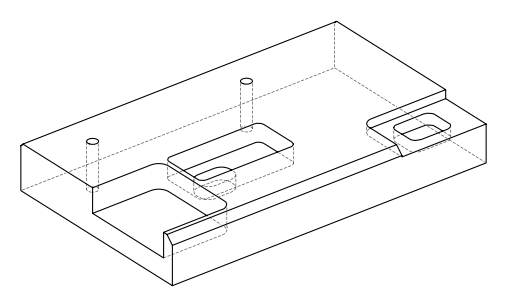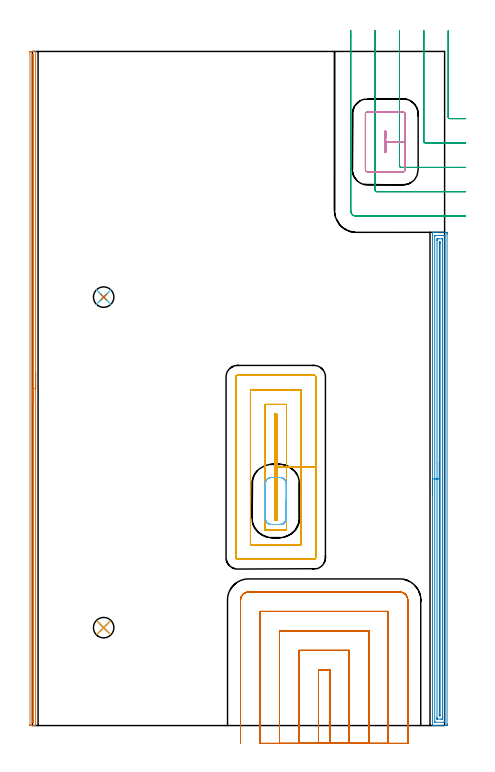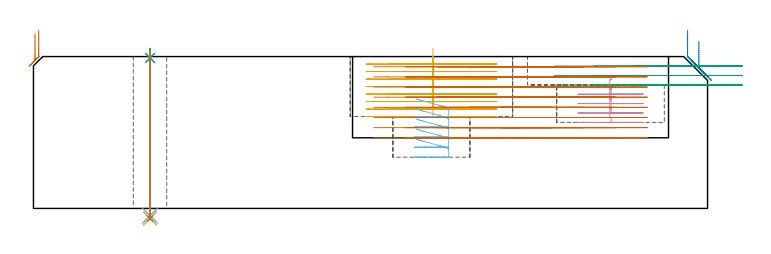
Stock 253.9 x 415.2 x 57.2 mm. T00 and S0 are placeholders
(PLAN: 13 operations, 9 tool changes, 63.3 min)
(1 AREA_MILL | FG_CHAMFER_SURFACE | UGT0205_001 | 6.79 min | 2543 mm3)
(2 AREA_MILL_1 | FG_CHAMFER_SURFACE_1 | UGT0205_001 | 9.89 min | 12525 mm3)
(3 MILL_CORNER_NOTCH_RECTANGULAR | CORNER_NOTCH_RECTANGULAR | UGT0201_094 | Follow Part, ap 5, ae 75% | 4.1 min | 80205 mm3)
(4 MILL_RECTANGULAR_POCKET | POCKET_RECTANGULAR_STRAIGHT | UGT0201_008 | Follow Part, ap 4, ae 75% | 1.7 min | 29202 mm3)
(5 MILL_RECTANGULAR_POCKET_1 | POCKET_RECTANGULAR_STRAIGHT_1 | NXT0201_011 | Follow Part, ap 3, ae 75% | 15.4 min | 172498 mm3)
(6 MILL_RECTANGULAR_POCKET_2 | POCKET_RECTANGULAR_STRAIGHT_2 | UGT0201_008 | Follow Part, ap 4, ae 75% | 1.32 min | 18113 mm3)
(7 MILL_SLOT | SLOT_PARTIAL_RECTANGULAR | UGT0201_008 | Follow Part, ap 4, ae 75% | 22.98 min | 326611 mm3)
(8 SPOT_DRILL | STEP1HOLE | NXT0321_9005460120000 | 0.03 min | 16 mm3)
(9 SPOT_DRILL_1 | STEP1HOLE_1 | NXT0321_9005460120000 | 0.03 min | 13 mm3)
(10 DRILL_THROUGH_HOLE_INTO_CENTER | STEP1HOLE | NXT0301_042 | 0.25 min | 2278 mm3)
(11 DRILL_TO_ENLARGE_THROUGH_HOLE | STEP1HOLE | NXT0301_097 | 0.25 min | 4864 mm3)
(12 DRILL_THROUGH_HOLE_INTO_CENTER_1 | STEP1HOLE_1 | NXT0301_042 | 0.25 min | 2222 mm3)
(13 DRILL_TO_ENLARGE_THROUGH_HOLE_1 | STEP1HOLE_1 | NXT0301_097 | 0.25 min | 4861 mm3)
(TOOL UGT0205_001 | Chamfer Mill 20 x 3 x 45 deg. | D20 FL50 Z2)
(TOOL UGT0201_094 | End mill 20 mm | D20 FL38 Z4)
(TOOL UGT0201_008 | End Mill 16 mm | D16 FL32 Z4)
(TOOL NXT0201_011 | ENDMILL 12mm [2P460-1200-NA 1630] | D12 FL38 Z6)
(TOOL NXT0321_9005460120000 | NC Spot Drill, 142deg, 12mm, Carbide, Uncoated | D12 PA142 FL30 Z2)
(TOOL NXT0301_042 | Carbide Drill 7.1mm [860.1-0710-057A1-MM 2214] | D7.1 PA140 FL85 Z2)
(TOOL NXT0301_097 | Carbide Drill 12.6mm [860.1-1260-063A1-MM 2214] | D12.6 PA140 FL77 Z2)
(OP 1 AREA_MILL)
G17 G21 G94 G90
T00 M6
G54
G17 G0 G90 X2. Y217.6 S1061 M3
G43 Z67.2 H0
G94 G1 Y217.562 Z66.328 F250.
Y217.448 Z65.463
Y217.259 Z64.612
Y216.997 Z63.78
Y216.663 Z62.974
Y216.26 Z62.2
Y215.791 Z61.464
Y215.26 Z60.772
Y214.671 Z60.129
Y214.028 Z59.54
Y213.336 Z59.008
Y212.6 Z58.54
Y211.826 Z58.137
Y211.02 Z57.803
Y210.188 Z57.541
Y209.336 Z57.352
Y208.472 Z57.238
Y207.6 Z57.2
Y0.181
X2.004 Y0.001 Z57.195
X1.652 Y0. Z56.852
X1.402 Z56.601
X0.69 Z55.885
X-0.546 Z54.651
X-1.07 Y0.001 Z54.125
X-1.303 Y0.004 Z53.892
X-1.491 Y0.01 Z53.704
X-1.496 Y0.195 Z53.701
X-1.499 Y0.628
Y414.572
X-1.495 Y415.005
X-1.491 Y415.19 Z53.704
X-1.07 Y415.2 Z54.125
X0.334 Z55.53
X0.69 Z55.885
X1.402 Z56.601
X1.652 Z56.852
X2.004 Y415.199 Z57.194
X2. Y415.019 Z57.2
Y207.6
X0.586 Z55.786
X0.585 Y2.372 Z55.785
X0.579 Y2.01 Z55.779
X0.218 Y2.002 Z55.418
X0.004 Y2.001 Z55.204
X-0.03 Y2.004 Z55.17
X-0.065 Y2.01 Z55.135
X-0.079 Y2.018 Z55.121
X-0.081 Y2.045 Z55.119
X-0.085 Y2.309 Z55.115
X-0.086 Y412.678 Z55.114
X-0.084 Y412.784 Z55.116
X-0.079 Y413.124 Z55.121
X-0.071 Y413.191 Z55.129
X-0.023 Y413.195 Z55.177
X0.045 Y413.198 Z55.245
X0.281 Y413.2 Z55.481
X0.496 Y413.199 Z55.696
X0.53 Y413.196 Z55.73
X0.565 Y413.19 Z55.765
X0.579 Y413.182 Z55.779
X0.581 Y413.155 Z55.781
X0.585 Y412.891 Z55.785
X0.586 Y207.6 Z55.786
Y206.728 Z55.824
Y205.863 Z55.938
Y205.012 Z56.127
Y204.18 Z56.389
Y203.374 Z56.723
Y202.6 Z57.126
Y201.864 Z57.594
Y201.172 Z58.125
Y200.529 Z58.715
Y199.94 Z59.358
Y199.408 Z60.05
Y198.94 Z60.786
Y198.537 Z61.56
Y198.203 Z62.366
Y197.941 Z63.198
Y197.752 Z64.049
Y197.638 Z64.914
Y197.6 Z65.786
G0 Z67.2
M5
M2
(OP 2 AREA_MILL_1)
G17 G21 G94 G90
T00 M6
G54
G17 G0 G90 X246.4 Y141.9 S1061 M3
G43 Z67.2 H0
G94 G1 Y141.938 Z66.328 F250.
Y142.052 Z65.463
Y142.241 Z64.612
Y142.503 Z63.78
Y142.837 Z62.974
Y143.24 Z62.2
Y143.708 Z61.464
Y144.24 Z60.772
Y144.829 Z60.129
Y145.472 Z59.54
Y146.164 Z59.008
Y146.9 Z58.54
Y147.674 Z58.137
Y148.48 Z57.803
Y149.312 Z57.541
Y150.164 Z57.352
Y151.028 Z57.238
Y151.9 Z57.2
Y303.639
X246.403 Y303.791 Z57.188
X246.425 Y303.8 Z57.165
X246.77 Z56.829
X247.16 Z56.439
X247.799 Z55.796
X249.005 Z54.592
X249.571 Z54.023
X254.603 Z48.994
X254.887 Y303.797 Z48.711
X255.392 Y303.792 Z48.206
X255.394 Y303.704 Z48.203
X255.399 Y303.193 Z48.201
X255.4 Y302.675 Z48.2
Y0.983
X255.399 Y0.607 Z48.201
X255.394 Y0.096 Z48.203
X255.392 Y0.008 Z48.206
X254.887 Y0. Z48.711
X249.571 Z54.023
X249.005 Z54.592
X248.685 Z54.911
X248.119 Z55.477
X247.799 Z55.796
X247.16 Z56.439
X246.77 Z56.829
X246.425 Z57.165
X246.402 Y0.009 Z57.188
X246.4 Y0.161 Z57.2
Y151.9
X247.814 Z55.786
Y301.393
X247.815 Y301.627 Z55.785
X247.818 Y301.736 Z55.782
X247.821 Y301.782 Z55.779
X247.907 Y301.79 Z55.693
X248.297 Y301.799 Z55.303
X253.612 Y301.8 Z49.988
X253.854 Y301.795 Z49.746
X253.954 Y301.79 Z49.646
X253.979 Y301.777 Z49.621
X253.982 Y301.732 Z49.618
X253.985 Y301.629 Z49.615
X253.986 Y301.422 Z49.614
Y2.407
X253.985 Y2.173 Z49.615
X253.982 Y2.064 Z49.618
X253.979 Y2.018 Z49.621
X253.893 Y2.01 Z49.707
X253.503 Y2.001 Z50.097
X248.188 Y2. Z55.412
X247.946 Y2.005 Z55.654
X247.846 Y2.01 Z55.754
X247.821 Y2.023 Z55.779
X247.818 Y2.068 Z55.782
X247.815 Y2.171 Z55.785
X247.814 Y2.378 Z55.786
Y151.9
X249.228 Z54.372
X249.229 Y298.73 Z54.371
X249.23 Y299.074 Z54.37
X249.234 Y299.622 Z54.366
X249.235 Y299.785 Z54.365
X249.399 Y299.796 Z54.201
X249.571 Y299.798 Z54.029
X250.281 Y299.8 Z53.319
X252.053 Z51.547
X252.229 Y299.799 Z51.371
X252.405 Y299.797 Z51.195
X252.522 Y299.793 Z51.078
X252.561 Y299.79 Z51.039
X252.565 Y299.776 Z51.035
X252.568 Y299.737 Z51.033
X252.57 Y299.622 Z51.03
X252.571 Y299.277 Z51.029
X252.572 Y298.73 Z51.028
X252.571 Y5.07 Z51.029
X252.57 Y4.726 Z51.03
X252.566 Y4.178 Z51.034
X252.565 Y4.015 Z51.035
X252.401 Y4.004 Z51.199
X252.229 Y4.002 Z51.371
X251.519 Y4. Z52.081
X249.747 Z53.853
X249.571 Y4.001 Z54.029
X249.395 Y4.003 Z54.205
X249.278 Y4.007 Z54.322
X249.239 Y4.01 Z54.361
X249.235 Y4.024 Z54.365
X249.233 Y4.063 Z54.367
X249.23 Y4.178 Z54.37
X249.229 Y4.523 Z54.371
X249.228 Y5.07 Z54.372
Y151.9
X250.643 Z52.957
Y297.132
X250.646 Y297.647 Z52.954
X250.649 Y297.736 Z52.951
X250.653 Y297.79 Z52.947
X250.697 Y297.792 Z52.903
X250.9 Y297.794 Z52.7
X251.103 Y297.792 Z52.497
X251.147 Y297.79 Z52.453
X251.151 Y297.736 Z52.449
X251.153 Y297.65 Z52.447
X251.157 Y297.132 Z52.443
Y296.945
X251.156 Y6.337 Z52.444
X251.155 Y6.152 Z52.445
X251.151 Y6.064 Z52.449
X251.147 Y6.01 Z52.453
X251.103 Y6.008 Z52.497
X250.9 Y6.006 Z52.7
X250.697 Y6.008 Z52.903
X250.653 Y6.01 Z52.947
X250.649 Y6.064 Z52.951
X250.647 Y6.15 Z52.953
X250.643 Y6.668 Z52.957
Y6.855
Y151.9
Y152.772 Z52.995
Y153.636 Z53.109
Y154.488 Z53.298
Y155.32 Z53.56
Y156.126 Z53.894
Y156.9 Z54.297
Y157.636 Z54.766
Y158.328 Z55.297
Y158.971 Z55.886
Y159.56 Z56.529
Y160.092 Z57.222
Y160.56 Z57.957
Y160.963 Z58.731
Y161.297 Z59.537
Y161.559 Z60.369
Y161.748 Z61.221
Y161.862 Z62.086
Y161.9 Z62.957
G0 Z67.2
M5
M2
(OP 3 MILL_CORNER_NOTCH_RECTANGULAR)
G17 G21 G94 G90
T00 M6
G54
G17 G0 G90 X256.1 Y427.955 S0 M3
G43 Z67.2 H0
Z53.633
G94 G1 Y424.955 F250.
Y374.794 F500.
G3 X257.094 Y373.8 R1.
G1 X263.9
X266.9 F250.
G0 Z67.2
X241.1 Y428.2
Z53.633
G1 Y425.2
Y359.794 F500.
G3 X242.094 Y358.8 R1.
G1 X263.9
X266.9 F250.
G0 Z67.2
X226.1 Y428.2
Z53.633
G1 Y425.2
Y344.795 F500.
G3 X227.095 Y343.8 R1.
G1 X263.9
X266.9 F250.
G0 Z67.2
X211.1 Y428.2
Z53.633
G1 Y425.2
Y329.795 F500.
G3 X212.095 Y328.8 R1.
G1 X263.9
X266.9 F250.
G0 Z67.2
X196.1 Y428.2
Z53.633
G1 Y425.2
Y317. F500.
G3 X199.3 Y313.8 R3.2
G1 X263.9
X266.9 F250.
G0 Z67.2
X256.1 Y427.955
Z50.067
G1 Y424.955
Y374.794 F500.
G3 X257.094 Y373.8 R1.
G1 X263.9
X266.9 F250.
G0 Z67.2
X241.1 Y428.2
Z50.067
G1 Y425.2
Y359.795 F500.
G3 X242.095 Y358.8 R1.
G1 X263.9
X266.9 F250.
G0 Z67.2
X226.1 Y428.2
Z50.067
G1 Y425.2
Y344.795 F500.
G3 X227.095 Y343.8 R1.
G1 X263.9
X266.9 F250.
G0 Z67.2
X211.1 Y428.2
Z50.067
G1 Y425.2
Y329.795 F500.
G3 X212.095 Y328.8 R1.
G1 X263.9
X266.9 F250.
G0 Z67.2
X196.1 Y428.2
Z50.067
G1 Y425.2
Y317. F500.
G3 X199.3 Y313.8 R3.2
G1 X263.9
X266.9 F250.
G0 Z67.2
X256.1 Y427.955
Z46.5
G1 Y424.955
Y374.794 F500.
G3 X257.094 Y373.8 R1.
G1 X263.9
X266.9 F250.
G0 Z67.2
X241.1 Y428.2
Z46.5
G1 Y425.2
Y359.794 F500.
G3 X242.094 Y358.8 R1.
G1 X263.9
X266.9 F250.
G0 Z67.2
X226.1 Y428.2
Z46.5
G1 Y425.2
Y344.795 F500.
G3 X227.095 Y343.8 R1.
G1 X263.9
X266.9 F250.
G0 Z67.2
X211.1 Y428.2
Z46.5
G1 Y425.2
Y329.795 F500.
G3 X212.095 Y328.8 R1.
G1 X263.9
X266.9 F250.
G0 Z67.2
X196.1 Y428.2
Z46.5
G1 Y425.2
Y317. F500.
G3 X199.3 Y313.8 R3.2
G1 X263.9
X266.9 F250.
G0 Z67.2
M5
M2
(OP 4 MILL_RECTANGULAR_POCKET)
G17 G21 G94 G90
T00 M6
G54
G17 G0 G90 X217.6 Y362.082 S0 M3
G43 Z67.2 H0
Z49.571
G94 G1 Y366. Z48.521 F250.
X217.1 Z48.388
Y353. Z44.904
X217.6 Z44.77
Y359.5 Z43.029
Y366. F500.
X217.1
Y353.
X217.6
Y359.5
X229.6
Y376.6
G3 X228.2 Y378. R1.4
G1 X206.5
G3 X205.1 Y376.6 R1.4
G1 Y342.4
G3 X206.5 Y341. R1.4
G1 X228.2
G3 X229.6 Y342.4 R1.4
G1 Y359.5
Y360.5
G0 X217.6 Y362.082 Z46.029
G1 Y366. Z44.979 F250.
X217.1 Z44.845
Y353. Z41.361
X217.6 Z41.227
Y359.5 Z39.486
Y366. F500.
X217.1
Y353.
X217.6
Y359.5
X229.6
Y376.6
G3 X228.2 Y378. R1.4
G1 X206.5
G3 X205.1 Y376.6 R1.4
G1 Y342.4
G3 X206.5 Y341. R1.4
G1 X228.2
G3 X229.6 Y342.4 R1.4
G1 Y359.5
Y360.5
G0 X217.6 Y362.082 Z42.486
G1 Y366. Z41.436 F250.
X217.1 Z41.302
Y353. Z37.818
X217.6 Z37.685
Y359.5 Z35.943
Y366. F500.
X217.1
Y353.
X217.6
Y359.5
X229.6
Y376.6
G3 X228.2 Y378. R1.4
G1 X206.5
G3 X205.1 Y376.6 R1.4
G1 Y342.4
G3 X206.5 Y341. R1.4
G1 X228.2
G3 X229.6 Y342.4 R1.4
G1 Y359.5
Y360.5
G0 X217.6 Y362.082 Z38.943
G1 Y366. Z37.893 F250.
X217.1 Z37.759
Y353. Z34.276
X217.6 Z34.142
Y359.5 Z32.4
Y366. F500.
X217.1
Y353.
X217.6
Y359.5
X229.6
Y376.6
G3 X228.2 Y378. R1.4
G1 X206.5
G3 X205.1 Y376.6 R1.4
G1 Y342.4
G3 X206.5 Y341. R1.4
G1 X228.2
G3 X229.6 Y342.4 R1.4
G1 Y359.5
Y360.5
G0 Z67.2
M5
M2
(OP 5 MILL_RECTANGULAR_POCKET_1)
G17 G21 G94 G90
T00 M6
G54
G17 G0 G90 X150.5 Y137.361 S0 M3
G43 Z67.2 H1
Z60.2
G94 G1 Y159.1 Z54.375 F250.
Y191.8 F500.
X149.3
Y126.4
X150.5
Y159.1
X156.5
Y197.8
X143.3
Y120.4
X156.5
Y159.1
X165.5
Y206.8
X134.3
Y111.4
X165.5
Y159.1
X174.5
Y214.7
G3 X173.4 Y215.8 R1.1
G1 X126.4
G3 X125.3 Y214.7 R1.1
G1 Y103.5
G3 X126.4 Y102.4 R1.1
G1 X173.4
G3 X174.5 Y103.5 R1.1
G1 Y159.1
Y160.1
G0 X150.5 Y137.361 Z57.375
G1 Y159.1 Z51.55 F250.
Y191.8 F500.
X149.3
Y126.4
X150.5
Y159.1
X156.5
Y197.8
X143.3
Y120.4
X156.5
Y159.1
X165.5
Y206.8
X134.3
Y111.4
X165.5
Y159.1
X174.5
Y214.7
G3 X173.4 Y215.8 R1.1
G1 X126.4
G3 X125.3 Y214.7 R1.1
G1 Y103.5
G3 X126.4 Y102.4 R1.1
G1 X173.4
G3 X174.5 Y103.5 R1.1
G1 Y159.1
Y160.1
G0 X150.5 Y137.361 Z54.55
G1 Y159.1 Z48.725 F250.
Y191.8 F500.
X149.3
Y126.4
X150.5
Y159.1
X156.5
Y197.8
X143.3
Y120.4
X156.5
Y159.1
X165.5
Y206.8
X134.3
Y111.4
X165.5
Y159.1
X174.5
Y214.7
G3 X173.4 Y215.8 R1.1
G1 X126.4
G3 X125.3 Y214.7 R1.1
G1 Y103.5
G3 X126.4 Y102.4 R1.1
G1 X173.4
G3 X174.5 Y103.5 R1.1
G1 Y159.1
Y160.1
G0 X150.5 Y137.361 Z51.725
G1 Y159.1 Z45.9 F250.
Y191.8 F500.
X149.3
Y126.4
X150.5
Y159.1
X156.5
Y197.8
X143.3
Y120.4
X156.5
Y159.1
X165.5
Y206.8
X134.3
Y111.4
X165.5
Y159.1
X174.5
Y214.7
G3 X173.4 Y215.8 R1.1
G1 X126.4
G3 X125.3 Y214.7 R1.1
G1 Y103.5
G3 X126.4 Y102.4 R1.1
G1 X173.4
G3 X174.5 Y103.5 R1.1
G1 Y159.1
Y160.1
G0 X150.5 Y137.361 Z48.9
G1 Y159.1 Z43.075 F250.
Y191.8 F500.
X149.3
Y126.4
X150.5
Y159.1
X156.5
Y197.8
X143.3
Y120.4
X156.5
Y159.1
X165.5
Y206.8
X134.3
Y111.4
X165.5
Y159.1
X174.5
Y214.7
G3 X173.4 Y215.8 R1.1
G1 X126.4
G3 X125.3 Y214.7 R1.1
G1 Y103.5
G3 X126.4 Y102.4 R1.1
G1 X173.4
G3 X174.5 Y103.5 R1.1
G1 Y159.1
Y160.1
G0 X150.5 Y137.361 Z46.075
G1 Y159.1 Z40.25 F250.
Y191.8 F500.
X149.3
Y126.4
X150.5
Y159.1
X156.5
Y197.8
X143.3
Y120.4
X156.5
Y159.1
X165.5
Y206.8
X134.3
Y111.4
X165.5
Y159.1
X174.5
Y214.7
G3 X173.4 Y215.8 R1.1
G1 X126.4
G3 X125.3 Y214.7 R1.1
G1 Y103.5
G3 X126.4 Y102.4 R1.1
G1 X173.4
G3 X174.5 Y103.5 R1.1
G1 Y159.1
Y160.1
G0 X150.5 Y137.361 Z43.25
G1 Y159.1 Z37.425 F250.
Y191.8 F500.
X149.3
Y126.4
X150.5
Y159.1
X156.5
Y197.8
X143.3
Y120.4
X156.5
Y159.1
X165.5
Y206.8
X134.3
Y111.4
X165.5
Y159.1
X174.5
Y214.7
G3 X173.4 Y215.8 R1.1
G1 X126.4
G3 X125.3 Y214.7 R1.1
G1 Y103.5
G3 X126.4 Y102.4 R1.1
G1 X173.4
G3 X174.5 Y103.5 R1.1
G1 Y159.1
Y160.1
G0 X150.5 Y137.361 Z40.425
G1 Y159.1 Z34.6 F250.
Y191.8 F500.
X149.3
Y126.4
X150.5
Y159.1
X156.5
Y197.8
X143.3
Y120.4
X156.5
Y159.1
X165.5
Y206.8
X134.3
Y111.4
X165.5
Y159.1
X174.5
Y214.7
G3 X173.4 Y215.8 R1.1
G1 X126.4
G3 X125.3 Y214.7 R1.1
G1 Y103.5
G3 X126.4 Y102.4 R1.1
G1 X173.4
G3 X174.5 Y103.5 R1.1
G1 Y159.1
Y160.1
G0 Z67.2
M5
M2
(OP 6 MILL_RECTANGULAR_POCKET_2)
G17 G21 G94 G90
T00 M6
G54
G17 G0 G90 X144.309 Y125.197 S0 M3
G43 Z67.2 H0
Z41.25
G94 G1 X144.361 Y125.129 Z41.227 F250.
X144.729 Y124.761 Z41.087
X145.144 Y124.444 Z40.948
X145.597 Y124.186 Z40.808
X146.08 Y123.991 Z40.668
X146.585 Y123.861 Z40.529
X147.102 Y123.8 Z40.389
X152.698 Z38.89
X153.215 Y123.861 Z38.75
X153.72 Y123.991 Z38.61
X154.203 Y124.186 Z38.471
X154.656 Y124.444 Z38.331
X155.071 Y124.761 Z38.191
X155.439 Y125.129 Z38.052
X155.756 Y125.544 Z37.912
X156.014 Y125.997 Z37.772
X156.209 Y126.48 Z37.633
X156.339 Y126.985 Z37.493
X156.4 Y127.502 Z37.353
Y127.7 Z37.3
Y138.3 Z34.46
Y148.9 F500.
G3 X152.5 Y152.8 R3.9
G1 X147.3
G3 X143.4 Y148.9 R3.9
G1 Y127.7
G3 X147.3 Y123.8 R3.9
G1 X152.5
G3 X156.4 Y127.7 R3.9
G1 Y138.3
Y139.3
G0 X144.309 Y125.197 Z37.46
G1 X144.361 Y125.129 Z37.437 F250.
X144.729 Y124.761 Z37.297
X145.144 Y124.444 Z37.158
X145.597 Y124.186 Z37.018
X146.08 Y123.991 Z36.878
X146.585 Y123.861 Z36.739
X147.102 Y123.8 Z36.599
X152.698 Z35.1
X153.215 Y123.861 Z34.96
X153.72 Y123.991 Z34.82
X154.203 Y124.186 Z34.681
X154.656 Y124.444 Z34.541
X155.071 Y124.761 Z34.401
X155.439 Y125.129 Z34.262
X155.756 Y125.544 Z34.122
X156.014 Y125.997 Z33.982
X156.209 Y126.48 Z33.843
X156.339 Y126.985 Z33.703
X156.4 Y127.502 Z33.563
Y127.7 Z33.51
Y138.3 Z30.67
Y148.9 F500.
G3 X152.5 Y152.8 R3.9
G1 X147.3
G3 X143.4 Y148.9 R3.9
G1 Y127.7
G3 X147.3 Y123.8 R3.9
G1 X152.5
G3 X156.4 Y127.7 R3.9
G1 Y138.3
Y139.3
G0 X144.309 Y125.197 Z33.67
G1 X144.361 Y125.129 Z33.647 F250.
X144.729 Y124.761 Z33.507
X145.144 Y124.444 Z33.368
X145.597 Y124.186 Z33.228
X146.08 Y123.991 Z33.088
X146.585 Y123.861 Z32.949
X147.102 Y123.8 Z32.809
X152.698 Z31.31
X153.215 Y123.861 Z31.17
X153.72 Y123.991 Z31.03
X154.203 Y124.186 Z30.891
X154.656 Y124.444 Z30.751
X155.071 Y124.761 Z30.611
X155.439 Y125.129 Z30.472
X155.756 Y125.544 Z30.332
X156.014 Y125.997 Z30.192
X156.209 Y126.48 Z30.053
X156.339 Y126.985 Z29.913
X156.4 Y127.502 Z29.773
Y127.7 Z29.72
Y138.3 Z26.88
Y148.9 F500.
G3 X152.5 Y152.8 R3.9
G1 X147.3
G3 X143.4 Y148.9 R3.9
G1 Y127.7
G3 X147.3 Y123.8 R3.9
G1 X152.5
G3 X156.4 Y127.7 R3.9
G1 Y138.3
Y139.3
G0 X144.309 Y125.197 Z29.88
G1 X144.361 Y125.129 Z29.857 F250.
X144.729 Y124.761 Z29.717
X145.144 Y124.444 Z29.578
X145.597 Y124.186 Z29.438
X146.08 Y123.991 Z29.298
X146.585 Y123.861 Z29.159
X147.102 Y123.8 Z29.019
X152.698 Z27.52
X153.215 Y123.861 Z27.38
X153.72 Y123.991 Z27.24
X154.203 Y124.186 Z27.101
X154.656 Y124.444 Z26.961
X155.071 Y124.761 Z26.821
X155.439 Y125.129 Z26.682
X155.756 Y125.544 Z26.542
X156.014 Y125.997 Z26.402
X156.209 Y126.48 Z26.263
X156.339 Y126.985 Z26.123
X156.4 Y127.502 Z25.983
Y127.7 Z25.93
Y138.3 Z23.09
Y148.9 F500.
G3 X152.5 Y152.8 R3.9
G1 X147.3
G3 X143.4 Y148.9 R3.9
G1 Y127.7
G3 X147.3 Y123.8 R3.9
G1 X152.5
G3 X156.4 Y127.7 R3.9
G1 Y138.3
Y139.3
G0 X144.309 Y125.197 Z26.09
G1 X144.361 Y125.129 Z26.067 F250.
X144.729 Y124.761 Z25.927
X145.144 Y124.444 Z25.788
X145.597 Y124.186 Z25.648
X146.08 Y123.991 Z25.508
X146.585 Y123.861 Z25.369
X147.102 Y123.8 Z25.229
X152.698 Z23.73
X153.215 Y123.861 Z23.59
X153.72 Y123.991 Z23.45
X154.203 Y124.186 Z23.311
X154.656 Y124.444 Z23.171
X155.071 Y124.761 Z23.031
X155.439 Y125.129 Z22.892
X155.756 Y125.544 Z22.752
X156.014 Y125.997 Z22.612
X156.209 Y126.48 Z22.473
X156.339 Y126.985 Z22.333
X156.4 Y127.502 Z22.193
Y127.7 Z22.14
Y138.3 Z19.3
Y148.9 F500.
G3 X152.5 Y152.8 R3.9
G1 X147.3
G3 X143.4 Y148.9 R3.9
G1 Y127.7
G3 X147.3 Y123.8 R3.9
G1 X152.5
G3 X156.4 Y127.7 R3.9
G1 Y138.3
Y139.3
G0 Z67.2
M5
M2
(OP 7 MILL_SLOT)
G17 G21 G94 G90
T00 M6
G54
G17 G0 G90 X183.2 Y-11. S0 M3
G43 Z67.2 H0
Z53.375
G94 G1 Y-8. F250.
Y34.3 F500.
X176.2
Y-8.
Y-11. F250.
X195.2
Y-8.
Y46.3 F500.
X164.2
Y-8.
Y-11. F250.
X207.2
Y-8.
Y58.3 F500.
X152.2
Y-8.
Y-11. F250.
X219.2
Y-8.
Y70.3 F500.
X140.2
Y-8.
Y-11. F250.
X231.2
Y-8.
Y77.3 F500.
G3 X226.2 Y82.3 R5.
G1 X133.2
G3 X128.2 Y77.3 R5.
G1 Y-8.
Y-11. F250.
G0 X183.2 Z49.55
G1 Y-8.
Y34.3 F500.
X176.2
Y-8.
Y-11. F250.
X195.2
Y-8.
Y46.3 F500.
X164.2
Y-8.
Y-11. F250.
X207.2
Y-8.
Y58.3 F500.
X152.2
Y-8.
Y-11. F250.
X219.2
Y-8.
Y70.3 F500.
X140.2
Y-8.
Y-11. F250.
X231.2
Y-8.
Y77.3 F500.
G3 X226.2 Y82.3 R5.
G1 X133.2
G3 X128.2 Y77.3 R5.
G1 Y-8.
Y-11. F250.
G0 X183.2 Z45.725
G1 Y-8.
Y34.3 F500.
X176.2
Y-8.
Y-11. F250.
X195.2
Y-8.
Y46.3 F500.
X164.2
Y-8.
Y-11. F250.
X207.2
Y-8.
Y58.3 F500.
X152.2
Y-8.
Y-11. F250.
X219.2
Y-8.
Y70.3 F500.
X140.2
Y-8.
Y-11. F250.
X231.2
Y-8.
Y77.3 F500.
G3 X226.2 Y82.3 R5.
G1 X133.2
G3 X128.2 Y77.3 R5.
G1 Y-8.
Y-11. F250.
G0 X183.2 Z41.9
G1 Y-8.
Y34.3 F500.
X176.2
Y-8.
Y-11. F250.
X195.2
Y-8.
Y46.3 F500.
X164.2
Y-8.
Y-11. F250.
X207.2
Y-8.
Y58.3 F500.
X152.2
Y-8.
Y-11. F250.
X219.2
Y-8.
Y70.3 F500.
X140.2
Y-8.
Y-11. F250.
X231.2
Y-8.
Y77.3 F500.
G3 X226.2 Y82.3 R5.
G1 X133.2
G3 X128.2 Y77.3 R5.
G1 Y-8.
Y-11. F250.
G0 X183.2 Z38.075
G1 Y-8.
Y34.3 F500.
X176.2
Y-8.
Y-11. F250.
X195.2
Y-8.
Y46.3 F500.
X164.2
Y-8.
Y-11. F250.
X207.2
Y-8.
Y58.3 F500.
X152.2
Y-8.
Y-11. F250.
X219.2
Y-8.
Y70.3 F500.
X140.2
Y-8.
Y-11. F250.
X231.2
Y-8.
Y77.3 F500.
G3 X226.2 Y82.3 R5.
G1 X133.2
G3 X128.2 Y77.3 R5.
G1 Y-8.
Y-11. F250.
G0 X183.2 Z34.25
G1 Y-8.
Y34.3 F500.
X176.2
Y-8.
Y-11. F250.
X195.2
Y-8.
Y46.3 F500.
X164.2
Y-8.
Y-11. F250.
X207.2
Y-8.
Y58.3 F500.
X152.2
Y-8.
Y-11. F250.
X219.2
Y-8.
Y70.3 F500.
X140.2
Y-8.
Y-11. F250.
X231.2
Y-8.
Y77.3 F500.
G3 X226.2 Y82.3 R5.
G1 X133.2
G3 X128.2 Y77.3 R5.
G1 Y-8.
Y-11. F250.
G0 X183.2 Z30.425
G1 Y-8.
Y34.3 F500.
X176.2
Y-8.
Y-11. F250.
X195.2
Y-8.
Y46.3 F500.
X164.2
Y-8.
Y-11. F250.
X207.2
Y-8.
Y58.3 F500.
X152.2
Y-8.
Y-11. F250.
X219.2
Y-8.
Y70.3 F500.
X140.2
Y-8.
Y-11. F250.
X231.2
Y-8.
Y77.3 F500.
G3 X226.2 Y82.3 R5.
G1 X133.2
G3 X128.2 Y77.3 R5.
G1 Y-8.
Y-11. F250.
G0 X183.2 Z26.6
G1 Y-8.
Y34.3 F500.
X176.2
Y-8.
Y-11. F250.
X195.2
Y-8.
Y46.3 F500.
X164.2
Y-8.
Y-11. F250.
X207.2
Y-8.
Y58.3 F500.
X152.2
Y-8.
Y-11. F250.
X219.2
Y-8.
Y70.3 F500.
X140.2
Y-8.
Y-11. F250.
X231.2
Y-8.
Y77.3 F500.
G3 X226.2 Y82.3 R5.
G1 X133.2
G3 X128.2 Y77.3 R5.
G1 Y-8.
Y-11. F250.
G0 Z67.2
M5
M2
(OP 8 SPOT_DRILL)
G17 G21 G94 G90
T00 M6
G54
G17 G0 G90 X43.9 Y60.3 S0 M3
G43 Z67.2 H0
G94 G81 G98 Z56.658 F250. R60.2
G80
M5
M2
(OP 9 SPOT_DRILL_1)
G17 G21 G94 G90
T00 M6
G54
G17 G0 G90 X43.9 Y263.9 S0 M3
G43 Z67.2 H0
G94 G81 G98 Z56.658 F250. R60.2
G80
M5
M2
(OP 10 DRILL_THROUGH_HOLE_INTO_CENTER)
G17 G21 G94 G90
T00 M6
G54
G17 G0 G90 X43.9 Y60.3 S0 M3
G43 Z67.2 H1
G94 G73 G98 Z-2.792 F250. Q6.666 R59.2
G80
M5
M2
(OP 11 DRILL_TO_ENLARGE_THROUGH_HOLE)
G17 G21 G94 G90
T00 M6
G54
G17 G0 G90 X43.9 Y60.3 S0 M3
G43 Z67.2 H1
G94 G73 G98 Z-3.793 F250. Q12.199 R59.2
G80
M5
M2
(OP 12 DRILL_THROUGH_HOLE_INTO_CENTER_1)
G17 G21 G94 G90
T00 M6
G54
G17 G0 G90 X43.9 Y263.9 S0 M3
G43 Z67.2 H1
G94 G73 G98 Z-2.792 F250. Q6.666 R59.2
G80
M5
M2
(OP 13 DRILL_TO_ENLARGE_THROUGH_HOLE_1)
G17 G21 G94 G90
T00 M6
G54
G17 G0 G90 X43.9 Y263.9 S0 M3
G43 Z67.2 H1
G94 G73 G98 Z-3.793 F250. Q12.199 R59.2
G80
M5
M2
